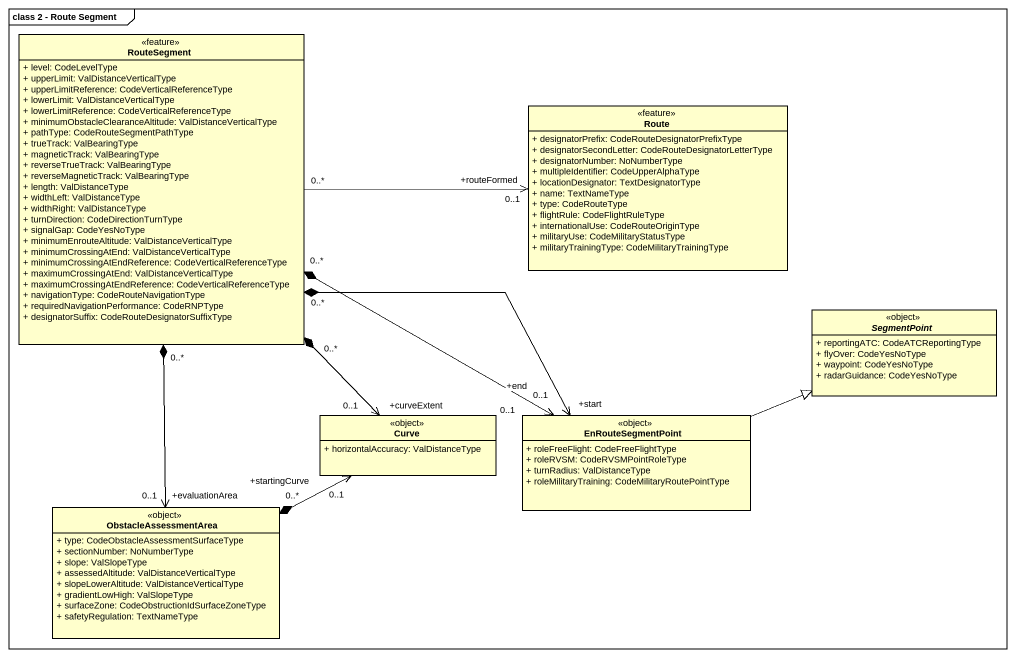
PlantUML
@startuml
mainframe class 2 - Route Segment
hide circle
hide empty members
skinparam classAttributeIconSize 0
class RouteSegment <<feature>> {
  + level: CodeLevelType
  + upperLimit: ValDistanceVerticalType
  + upperLimitReference: CodeVerticalReferenceType
  + lowerLimit: ValDistanceVerticalType
  + lowerLimitReference: CodeVerticalReferenceType
  + minimumObstacleClearanceAltitude: ValDistanceVerticalType
  + pathType: CodeRouteSegmentPathType
  + trueTrack: ValBearingType
  + magneticTrack: ValBearingType
  + reverseTrueTrack: ValBearingType
  + reverseMagneticTrack: ValBearingType
  + length: ValDistanceType
  + widthLeft: ValDistanceType
  + widthRight: ValDistanceType
  + turnDirection: CodeDirectionTurnType
  + signalGap: CodeYesNoType
  + minimumEnrouteAltitude: ValDistanceVerticalType
  + minimumCrossingAtEnd: ValDistanceVerticalType
  + minimumCrossingAtEndReference: CodeVerticalReferenceType
  + maximumCrossingAtEnd: ValDistanceVerticalType
  + maximumCrossingAtEndReference: CodeVerticalReferenceType
  + navigationType: CodeRouteNavigationType
  + requiredNavigationPerformance: CodeRNPType
  + designatorSuffix: CodeRouteDesignatorSuffixType
}
class Route <<feature>> {
  + designatorPrefix: CodeRouteDesignatorPrefixType
  + designatorSecondLetter: CodeRouteDesignatorLetterType
  + designatorNumber: NoNumberType
  + multipleIdentifier: CodeUpperAlphaType
  + locationDesignator: TextDesignatorType
  + name: TextNameType
  + type: CodeRouteType
  + flightRule: CodeFlightRuleType
  + internationalUse: CodeRouteOriginType
  + militaryUse: CodeMilitaryStatusType
  + militaryTrainingType: CodeMilitaryTrainingType
}
abstract class SegmentPoint <<object>> {
  + reportingATC: CodeATCReportingType
  + flyOver: CodeYesNoType
  + waypoint: CodeYesNoType
  + radarGuidance: CodeYesNoType
}
class Curve <<object>> {
  + horizontalAccuracy: ValDistanceType
}
class EnRouteSegmentPoint <<object>> {
  + roleFreeFlight: CodeFreeFlightType
  + roleRVSM: CodeRVSMPointRoleType
  + turnRadius: ValDistanceType
  + roleMilitaryTraining: CodeMilitaryRoutePointType
}
class ObstacleAssessmentArea <<object>> {
  + type: CodeObstacleAssessmentSurfaceType
  + sectionNumber: NoNumberType
  + slope: ValSlopeType
  + assessedAltitude: ValDistanceVerticalType
  + slopeLowerAltitude: ValDistanceVerticalType
  + gradientLowHigh: ValSlopeType
  + surfaceZone: CodeObstructionIdSurfaceZoneType
  + safetyRegulation: TextNameType
}
RouteSegment "0..*" -right-> "+routeFormed\n0..1" Route
RouteSegment "0..*" *--> "+curveExtent\n0..1" Curve
RouteSegment "0..*" *-right-> "+start\n0..1" EnRouteSegmentPoint
RouteSegment "0..*" *-right-> "+end\n0..1" EnRouteSegmentPoint
RouteSegment "0..*" *--> "+evaluationArea\n0..1" ObstacleAssessmentArea
EnRouteSegmentPoint -right-|> SegmentPoint
ObstacleAssessmentArea "0..*" *-right-> "+startingCurve\n0..1" Curve
@enduml
